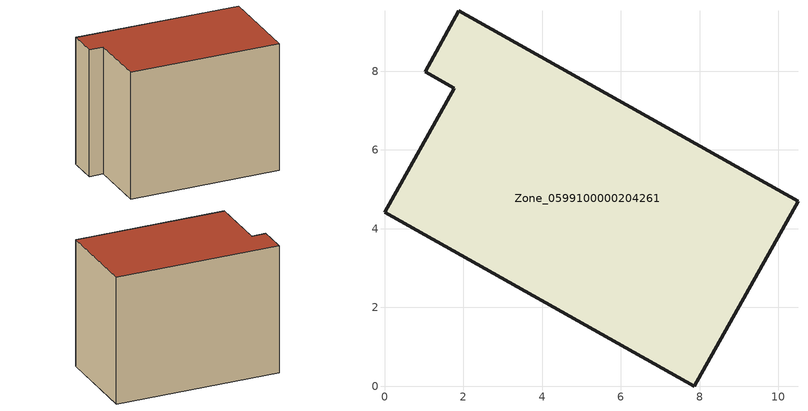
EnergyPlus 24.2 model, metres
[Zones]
Zone_0599100000204261
 floor ground (C_G): 1.89,9.53 10.5,4.7 7.86,0 0,4.41 1.77,7.57 1.03,7.98 z0
 wall outside (C_F): 7.86,0 10.5,4.7 1.89,9.53 1.03,7.98 1.77,7.57 0,4.41 7.86,0 z0:7.71
 roof outside (C_R): 10.5,4.7 1.89,9.53 1.03,7.98 1.77,7.57 0,4.41 7.86,0 z7.71
[BUILDING]
Pand.0599100000204261: North Axis=0; Terrain=City; Loads Convergence Tolerance Value=0.04; Temperature Convergence Tolerance Value=0.4; Solar Distribution=FullExterior; Maximum Number of Warmup Days=25; Minimum Number of Warmup Days=1
[Site:Location]
Rotterdam.The.Hague.AP_ZH_NLD Design_Conditions: Latitude=51.96; Longitude=4.45; Time Zone=1; Elevation=-4.5
[SITE:GROUNDTEMPERATURE:BUILDINGSURFACE]
18, 18, 18, 18, 18, 18, 18, 18, 18, 18, 18, 18
[MATERIAL] Thermal Absorptance=0.9; Solar Absorptance=0.7; Visible Absorptance=0.7
Name | Roughness | Thickness | Conductivity | Density | Specific Heat
G.TI.1975-1991 | MediumSmooth | 0.15 | 0.288461 | 540 | 1210
F.TI.1975-1991 | Rough | 0.3 | 0.230769 | 1920 | 840
R.TI.1975-1991 | MediumRough | 0.2 | 0.153846 | 1500 | 1000
[CONSTRUCTION]
C_G: G.TI.1975-1991
C_F: F.TI.1975-1991
C_R: R.TI.1975-1991
[ZONE]
Zone_0599100000204261: Type=1; Multiplier=1; Ceiling Height=Autocalculate; Volume=Autocalculate; Floor Area=autocalculate; Part of Total Floor Area=Yes
[ZONEINFILTRATION:DESIGNFLOWRATE]
Infil_Zone_0599100000204261: Zone or ZoneList or Space or SpaceList=Zone_0599100000204261; Schedule=AlwaysOn; Design Flow Rate Calculation Method=Flow/Area; Flow Rate per Floor Area=0.003; Constant Term Coefficient=1; Temperature Term Coefficient=0; Velocity Term Coefficient=0; Velocity Squared Term Coefficient=0
[HVACTEMPLATE:ZONE:IDEALLOADSAIRSYSTEM]
Zone_0599100000204261: Maximum Heating Supply Air Temperature=50; Minimum Cooling Supply Air Temperature=13; Maximum Heating Supply Air Humidity Ratio=0.0156; Minimum Cooling Supply Air Humidity Ratio=0.0077; Heating Limit=NoLimit; Cooling Limit=NoLimit; Dehumidification Control Type=ConstantSensibleHeatRatio; Cooling Sensible Heat Ratio=0.7; Dehumidification Setpoint=60; Humidification Control Type=None; Humidification Setpoint=30; Outdoor Air Method=None; Outdoor Air Flow Rate per Person=0.00944; Outdoor Air Flow Rate per Zone Floor Area=0; Outdoor Air Flow Rate per Zone=0; Demand Controlled Ventilation Type=None; Outdoor Air Economizer Type=NoEconomizer; Heat Recovery Type=None; Sensible Heat Recovery Effectiveness=0.7; Latent Heat Recovery Effectiveness=0.65
[ZONECONTROL:THERMOSTAT]
ThermostatControl_Zone_0599100000204261: Zone or ZoneList=Zone_0599100000204261; Control Type Schedule=DualSetpointControlType; Control 1=Thermostat_Zone_0599100000204261; Temperature Difference Between Cutout And Setpoint=0
[THERMOSTATSETPOINT:DUALSETPOINT]
Thermostat_Zone_0599100000204261: Heating Setpoint Temperature Schedule=HeatingSetpoint_Zone_0599100000204261; Cooling Setpoint Temperature Schedule=CoolingSetpoint_Zone_0599100000204261
[SCHEDULE:COMPACT]
HeatingSetpoint_Zone_0599100000204261: Through: 12/31, For: AllDays, Until: 24:00, 21
CoolingSetpoint_Zone_0599100000204261: Through: 12/31, For: AllDays, Until: 24:00, 24
DualSetpointControlType: Through: 12/31, For: AllDays, Until: 24:00, 4
AlwaysOn: Through: 12/31, For: AllDays, Until: 24:00, 1
